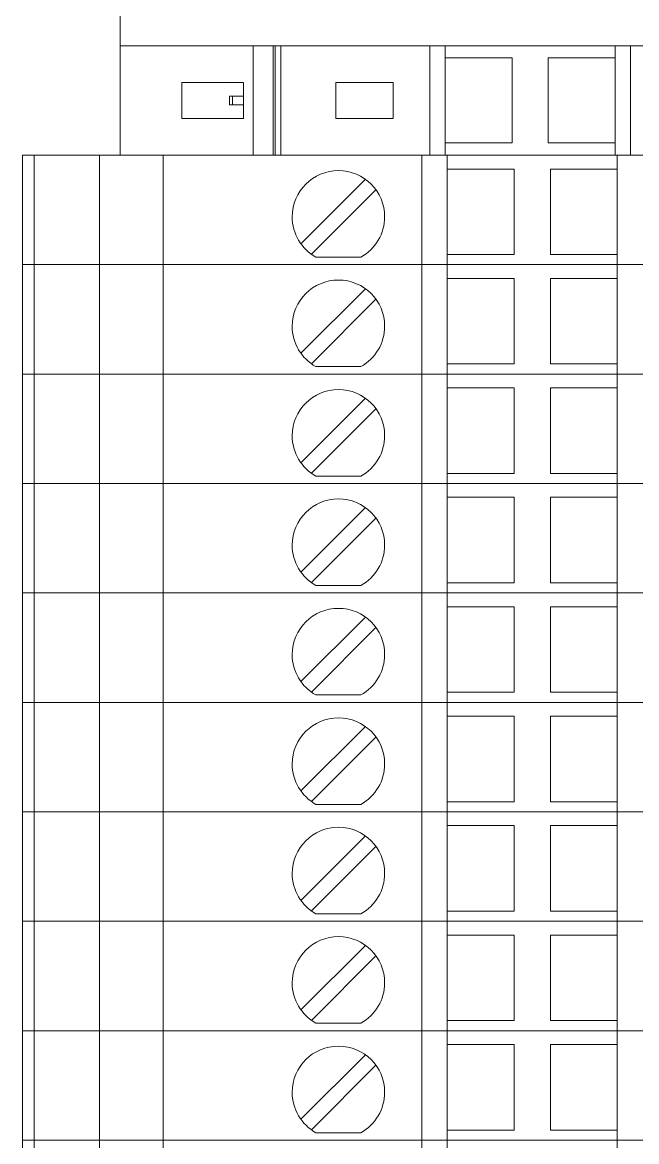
# Model space of a CAD drawing. Header units: millimetres. Extents: x 1880 to 4113, y 771 to 2990.
# Drawn here: x 3131.2 to 3160.1, y 1522.7 to 1575.4 of the extents above; entities that cross this region are included whole.
import ezdxf

# ---------------------------------------------------------------- set-up
doc = ezdxf.new("R2010")
doc.units = ezdxf.units.MM
doc.layers.add('000-PI-Oprema', color=30, linetype='Continuous', lineweight=5)

msp = doc.modelspace()

# ---------------------------------------------------------------- linework, layer by layer
at = {"color": 0, "linetype": 'ByBlock', "lineweight": 0, "ltscale": 0.25}
msp.add_lwpolyline([(3135.772, 1576.463), (3135.772, 1569.113), (3184.372, 1569.113), (3184.372, 1576.463), (3135.772, 1576.463)], dxfattribs=at)
at = {"layer": '000-PI-Oprema', "color": 0, "linetype": 'ByBlock', "lineweight": 0}
for p, q in [((3135.772, 1576.463), (3135.772, 1569.113)), ((3142.037, 1574.263), (3135.772, 1574.263)), ((3142.037, 1569.113), (3142.037, 1574.263)), ((3142.974, 1574.263), (3142.037, 1574.263)), ((3142.974, 1569.113), (3142.974, 1574.263)), ((3143.074, 1574.263), (3142.974, 1574.263)), ((3143.074, 1574.263), (3143.074, 1569.113)), ((3143.332, 1574.263), (3143.074, 1574.263)), ((3143.332, 1574.263), (3143.332, 1569.113)), ((3150.353, 1574.263), (3143.332, 1574.263)), ((3150.353, 1574.263), (3151.072, 1574.263)), ((3150.353, 1569.113), (3150.353, 1574.263)), ((3151.072, 1573.688), (3151.072, 1574.263)), ((3151.072, 1574.263), (3159.072, 1574.263)), ((3159.072, 1574.263), (3159.072, 1573.688)), ((3159.072, 1574.263), (3159.79, 1574.263)), ((3159.79, 1574.263), (3161.462, 1574.263)), ((3159.79, 1569.113), (3159.79, 1574.263)), ((3151.072, 1569.688), (3151.072, 1573.688)), ((3151.072, 1573.688), (3154.222, 1573.688)), ((3154.222, 1573.688), (3154.222, 1569.688)), ((3155.922, 1573.688), (3159.072, 1573.688)), ((3155.922, 1569.688), (3155.922, 1573.688)), ((3159.072, 1573.688), (3159.072, 1569.688)), ((3138.672, 1570.838), (3138.672, 1572.538)), ((3138.672, 1572.538), (3141.572, 1572.538)), ((3141.572, 1572.538), (3141.572, 1571.888)), ((3145.922, 1572.538), (3148.622, 1572.538)), ((3145.922, 1570.838), (3145.922, 1572.538)), ((3148.622, 1572.538), (3148.622, 1570.838)), ((3141.057, 1571.888), (3140.927, 1571.888)), ((3140.927, 1571.488), (3140.927, 1571.888)), ((3141.057, 1571.888), (3141.057, 1571.488)), ((3141.057, 1571.888), (3141.572, 1571.888)), ((3141.572, 1571.888), (3141.572, 1571.488)), ((3141.057, 1571.488), (3140.927, 1571.488)), ((3141.057, 1571.488), (3141.572, 1571.488)), ((3141.572, 1571.488), (3141.572, 1570.838)), ((3141.572, 1570.838), (3138.672, 1570.838)), ((3148.622, 1570.838), (3145.922, 1570.838)), ((3154.222, 1569.688), (3151.072, 1569.688)), ((3151.072, 1569.113), (3151.072, 1569.688)), ((3159.072, 1569.688), (3155.922, 1569.688)), ((3159.072, 1569.688), (3159.072, 1569.113)), ((3131.172, 1569.113), (3131.855, 1569.113)), ((3131.172, 1569.113), (3149.972, 1569.113)), ((3131.172, 1569.113), (3131.172, 1563.963)), ((3131.719, 1563.963), (3131.719, 1569.113)), ((3134.796, 1569.113), (3134.796, 1563.963)), ((3137.796, 1569.113), (3137.796, 1563.963)), ((3142.974, 1569.113), (3142.037, 1569.113)), ((3143.074, 1569.113), (3142.974, 1569.113)), ((3143.332, 1569.113), (3143.074, 1569.113)), ((3149.972, 1569.113), (3151.172, 1569.113)), ((3149.972, 1569.113), (3149.972, 1563.963)), ((3150.353, 1569.113), (3151.072, 1569.113)), ((3151.172, 1569.113), (3151.172, 1569.113)), ((3159.172, 1569.113), (3151.172, 1569.113)), ((3151.172, 1569.113), (3151.172, 1563.963)), ((3159.172, 1569.113), (3159.172, 1569.113)), ((3159.172, 1569.113), (3160.372, 1569.113)), ((3159.172, 1563.963), (3159.172, 1569.113)), ((3151.172, 1568.463), (3151.172, 1568.463)), ((3151.172, 1568.463), (3154.322, 1568.463)), ((3154.322, 1568.463), (3154.322, 1568.463)), ((3154.322, 1568.463), (3154.322, 1564.438)), ((3156.022, 1568.463), (3159.172, 1568.463)), ((3156.022, 1568.463), (3156.022, 1568.463)), ((3156.022, 1564.438), (3156.022, 1568.463)), ((3159.172, 1568.463), (3159.172, 1568.463)), ((3147.317, 1567.979), (3144.282, 1564.943)), ((3144.776, 1564.448), (3147.812, 1567.484)), ((3149.972, 1567.513), (3149.972, 1567.513)), ((3149.972, 1564.913), (3149.972, 1567.513)), ((3149.972, 1564.913), (3149.972, 1564.913)), ((3144.988, 1564.313), (3144.988, 1564.313)), ((3147.106, 1564.313), (3144.988, 1564.313)), ((3147.106, 1564.313), (3147.106, 1564.313)), ((3151.172, 1564.438), (3151.172, 1564.438)), ((3154.322, 1564.438), (3151.172, 1564.438)), ((3154.322, 1564.438), (3154.322, 1564.438)), ((3156.022, 1564.438), (3156.022, 1564.438)), ((3159.172, 1564.438), (3156.022, 1564.438)), ((3159.172, 1564.438), (3159.172, 1564.438)), ((3131.172, 1563.963), (3149.972, 1563.963)), ((3131.172, 1563.963), (3131.855, 1563.963)), ((3131.172, 1563.963), (3149.972, 1563.963)), ((3131.172, 1563.963), (3131.172, 1558.813)), ((3131.719, 1558.813), (3131.719, 1563.963)), ((3134.796, 1563.963), (3134.796, 1558.813)), ((3137.796, 1563.963), (3137.796, 1558.813)), ((3149.972, 1563.963), (3151.172, 1563.963)), ((3149.972, 1563.963), (3151.172, 1563.963)), ((3149.972, 1563.963), (3149.972, 1558.813)), ((3159.172, 1563.963), (3151.172, 1563.963)), ((3151.172, 1563.963), (3151.172, 1563.963)), ((3151.172, 1563.963), (3151.172, 1563.963)), ((3159.172, 1563.963), (3151.172, 1563.963)), ((3151.172, 1563.963), (3151.172, 1558.813)), ((3159.172, 1563.963), (3160.372, 1563.963)), ((3159.172, 1563.963), (3159.172, 1563.963)), ((3159.172, 1563.963), (3159.172, 1563.963)), ((3159.172, 1563.963), (3160.372, 1563.963)), ((3159.172, 1558.813), (3159.172, 1563.963)), ((3151.172, 1563.313), (3151.172, 1563.313)), ((3151.172, 1563.313), (3154.322, 1563.313)), ((3154.322, 1563.313), (3154.322, 1563.313)), ((3154.322, 1563.313), (3154.322, 1559.288)), ((3156.022, 1563.313), (3159.172, 1563.313)), ((3156.022, 1563.313), (3156.022, 1563.313)), ((3156.022, 1559.288), (3156.022, 1563.313)), ((3159.172, 1563.313), (3159.172, 1563.313)), ((3147.317, 1562.829), (3144.282, 1559.793)), ((3144.776, 1559.298), (3147.812, 1562.334)), ((3149.972, 1562.363), (3149.972, 1562.363)), ((3149.972, 1559.763), (3149.972, 1562.363)), ((3149.972, 1559.763), (3149.972, 1559.763)), ((3144.988, 1559.163), (3144.988, 1559.163)), ((3147.106, 1559.163), (3144.988, 1559.163)), ((3147.106, 1559.163), (3147.106, 1559.163)), ((3151.172, 1559.288), (3151.172, 1559.288)), ((3154.322, 1559.288), (3151.172, 1559.288)), ((3154.322, 1559.288), (3154.322, 1559.288)), ((3156.022, 1559.288), (3156.022, 1559.288)), ((3159.172, 1559.288), (3156.022, 1559.288)), ((3159.172, 1559.288), (3159.172, 1559.288)), ((3131.172, 1558.813), (3149.972, 1558.813)), ((3131.172, 1558.813), (3131.855, 1558.813)), ((3131.172, 1558.813), (3149.972, 1558.813)), ((3131.172, 1558.813), (3131.172, 1553.663)), ((3131.719, 1553.663), (3131.719, 1558.813)), ((3134.796, 1558.813), (3134.796, 1553.663)), ((3137.796, 1558.813), (3137.796, 1553.663)), ((3149.972, 1558.813), (3151.172, 1558.813)), ((3149.972, 1558.813), (3151.172, 1558.813)), ((3149.972, 1558.813), (3149.972, 1553.663)), ((3159.172, 1558.813), (3151.172, 1558.813)), ((3151.172, 1558.813), (3151.172, 1558.813)), ((3151.172, 1558.813), (3151.172, 1558.813)), ((3159.172, 1558.813), (3151.172, 1558.813)), ((3151.172, 1558.813), (3151.172, 1553.663)), ((3159.172, 1558.813), (3160.372, 1558.813)), ((3159.172, 1558.813), (3159.172, 1558.813)), ((3159.172, 1558.813), (3159.172, 1558.813)), ((3159.172, 1558.813), (3160.372, 1558.813)), ((3159.172, 1553.663), (3159.172, 1558.813)), ((3151.172, 1558.163), (3151.172, 1558.163)), ((3151.172, 1558.163), (3154.322, 1558.163)), ((3154.322, 1558.163), (3154.322, 1558.163)), ((3154.322, 1558.163), (3154.322, 1554.138)), ((3156.022, 1558.163), (3159.172, 1558.163)), ((3156.022, 1558.163), (3156.022, 1558.163)), ((3156.022, 1554.138), (3156.022, 1558.163)), ((3159.172, 1558.163), (3159.172, 1558.163)), ((3147.317, 1557.679), (3144.282, 1554.643)), ((3144.776, 1554.148), (3147.812, 1557.184)), ((3149.972, 1557.213), (3149.972, 1557.213)), ((3149.972, 1554.613), (3149.972, 1557.213)), ((3149.972, 1554.613), (3149.972, 1554.613)), ((3144.988, 1554.013), (3144.988, 1554.013)), ((3147.106, 1554.013), (3144.988, 1554.013)), ((3147.106, 1554.013), (3147.106, 1554.013)), ((3151.172, 1554.138), (3151.172, 1554.138)), ((3154.322, 1554.138), (3151.172, 1554.138)), ((3154.322, 1554.138), (3154.322, 1554.138)), ((3156.022, 1554.138), (3156.022, 1554.138)), ((3159.172, 1554.138), (3156.022, 1554.138)), ((3159.172, 1554.138), (3159.172, 1554.138)), ((3131.172, 1553.663), (3149.972, 1553.663)), ((3131.172, 1553.663), (3131.855, 1553.663)), ((3131.172, 1553.663), (3149.972, 1553.663)), ((3131.172, 1553.663), (3131.172, 1548.513)), ((3131.719, 1548.513), (3131.719, 1553.663)), ((3134.796, 1553.663), (3134.796, 1548.513)), ((3137.796, 1553.663), (3137.796, 1548.513)), ((3149.972, 1553.663), (3151.172, 1553.663)), ((3149.972, 1553.663), (3151.172, 1553.663)), ((3149.972, 1553.663), (3149.972, 1548.513)), ((3159.172, 1553.663), (3151.172, 1553.663)), ((3151.172, 1553.663), (3151.172, 1553.663)), ((3151.172, 1553.663), (3151.172, 1553.663)), ((3159.172, 1553.663), (3151.172, 1553.663)), ((3151.172, 1553.663), (3151.172, 1548.513)), ((3159.172, 1553.663), (3160.372, 1553.663)), ((3159.172, 1553.663), (3159.172, 1553.663)), ((3159.172, 1553.663), (3159.172, 1553.663)), ((3159.172, 1553.663), (3160.372, 1553.663)), ((3159.172, 1548.513), (3159.172, 1553.663)), ((3151.172, 1553.013), (3151.172, 1553.013)), ((3151.172, 1553.013), (3154.322, 1553.013)), ((3154.322, 1553.013), (3154.322, 1553.013)), ((3154.322, 1553.013), (3154.322, 1548.988)), ((3156.022, 1553.013), (3159.172, 1553.013)), ((3156.022, 1553.013), (3156.022, 1553.013)), ((3156.022, 1548.988), (3156.022, 1553.013)), ((3159.172, 1553.013), (3159.172, 1553.013)), ((3147.317, 1552.529), (3144.282, 1549.493)), ((3144.776, 1548.998), (3147.812, 1552.034)), ((3149.972, 1552.063), (3149.972, 1552.063)), ((3149.972, 1549.463), (3149.972, 1552.063)), ((3149.972, 1549.463), (3149.972, 1549.463)), ((3131.172, 1548.513), (3149.972, 1548.513)), ((3131.172, 1548.513), (3131.855, 1548.513)), ((3131.172, 1548.513), (3149.972, 1548.513)), ((3131.172, 1548.513), (3131.172, 1543.363)), ((3131.719, 1543.363), (3131.719, 1548.513)), ((3134.796, 1548.513), (3134.796, 1543.363)), ((3137.796, 1548.513), (3137.796, 1543.363)), ((3144.988, 1548.863), (3144.988, 1548.863)), ((3147.106, 1548.863), (3144.988, 1548.863)), ((3147.106, 1548.863), (3147.106, 1548.863)), ((3149.972, 1548.513), (3151.172, 1548.513)), ((3149.972, 1548.513), (3151.172, 1548.513)), ((3149.972, 1548.513), (3149.972, 1543.363)), ((3151.172, 1548.988), (3151.172, 1548.988)), ((3154.322, 1548.988), (3151.172, 1548.988)), ((3159.172, 1548.513), (3151.172, 1548.513)), ((3151.172, 1548.513), (3151.172, 1548.513)), ((3151.172, 1548.513), (3151.172, 1548.513)), ((3159.172, 1548.513), (3151.172, 1548.513)), ((3151.172, 1548.513), (3151.172, 1543.363)), ((3154.322, 1548.988), (3154.322, 1548.988)), ((3156.022, 1548.988), (3156.022, 1548.988)), ((3159.172, 1548.988), (3156.022, 1548.988)), ((3159.172, 1548.988), (3159.172, 1548.988)), ((3159.172, 1548.513), (3160.372, 1548.513)), ((3159.172, 1548.513), (3159.172, 1548.513)), ((3159.172, 1548.513), (3159.172, 1548.513)), ((3159.172, 1548.513), (3160.372, 1548.513)), ((3159.172, 1543.363), (3159.172, 1548.513)), ((3151.172, 1547.863), (3151.172, 1547.863)), ((3151.172, 1547.863), (3154.322, 1547.863)), ((3154.322, 1547.863), (3154.322, 1547.863)), ((3154.322, 1547.863), (3154.322, 1543.838)), ((3156.022, 1547.863), (3159.172, 1547.863)), ((3156.022, 1547.863), (3156.022, 1547.863)), ((3156.022, 1543.838), (3156.022, 1547.863)), ((3159.172, 1547.863), (3159.172, 1547.863)), ((3147.317, 1547.379), (3144.282, 1544.343)), ((3144.776, 1543.848), (3147.812, 1546.884)), ((3149.972, 1546.913), (3149.972, 1546.913)), ((3149.972, 1544.313), (3149.972, 1546.913)), ((3149.972, 1544.313), (3149.972, 1544.313)), ((3151.172, 1543.838), (3151.172, 1543.838)), ((3154.322, 1543.838), (3151.172, 1543.838)), ((3154.322, 1543.838), (3154.322, 1543.838)), ((3156.022, 1543.838), (3156.022, 1543.838)), ((3159.172, 1543.838), (3156.022, 1543.838)), ((3159.172, 1543.838), (3159.172, 1543.838)), ((3131.172, 1543.363), (3149.972, 1543.363)), ((3131.172, 1543.363), (3131.855, 1543.363)), ((3131.172, 1543.363), (3149.972, 1543.363)), ((3131.172, 1543.363), (3131.172, 1538.213)), ((3131.719, 1538.213), (3131.719, 1543.363)), ((3134.796, 1543.363), (3134.796, 1538.213)), ((3137.796, 1543.363), (3137.796, 1538.213)), ((3144.988, 1543.713), (3144.988, 1543.713)), ((3147.106, 1543.713), (3144.988, 1543.713)), ((3147.106, 1543.713), (3147.106, 1543.713)), ((3149.972, 1543.363), (3151.172, 1543.363)), ((3149.972, 1543.363), (3151.172, 1543.363)), ((3149.972, 1543.363), (3149.972, 1538.213)), ((3159.172, 1543.363), (3151.172, 1543.363)), ((3151.172, 1543.363), (3151.172, 1543.363)), ((3151.172, 1543.363), (3151.172, 1543.363)), ((3159.172, 1543.363), (3151.172, 1543.363)), ((3151.172, 1543.363), (3151.172, 1538.213)), ((3159.172, 1543.363), (3160.372, 1543.363)), ((3159.172, 1543.363), (3159.172, 1543.363)), ((3159.172, 1543.363), (3159.172, 1543.363)), ((3159.172, 1543.363), (3160.372, 1543.363)), ((3159.172, 1538.213), (3159.172, 1543.363)), ((3151.172, 1542.713), (3151.172, 1542.713)), ((3151.172, 1542.713), (3154.322, 1542.713)), ((3154.322, 1542.713), (3154.322, 1542.713)), ((3154.322, 1542.713), (3154.322, 1538.688)), ((3156.022, 1542.713), (3159.172, 1542.713)), ((3156.022, 1542.713), (3156.022, 1542.713)), ((3156.022, 1538.688), (3156.022, 1542.713)), ((3159.172, 1542.713), (3159.172, 1542.713)), ((3147.317, 1542.229), (3144.282, 1539.193)), ((3144.776, 1538.698), (3147.812, 1541.734)), ((3149.972, 1541.763), (3149.972, 1541.763)), ((3149.972, 1539.163), (3149.972, 1541.763)), ((3149.972, 1539.163), (3149.972, 1539.163)), ((3144.988, 1538.563), (3144.988, 1538.563)), ((3147.106, 1538.563), (3144.988, 1538.563)), ((3147.106, 1538.563), (3147.106, 1538.563)), ((3151.172, 1538.688), (3151.172, 1538.688)), ((3154.322, 1538.688), (3151.172, 1538.688)), ((3154.322, 1538.688), (3154.322, 1538.688)), ((3156.022, 1538.688), (3156.022, 1538.688)), ((3159.172, 1538.688), (3156.022, 1538.688)), ((3159.172, 1538.688), (3159.172, 1538.688)), ((3131.172, 1538.213), (3149.972, 1538.213)), ((3131.172, 1538.213), (3131.855, 1538.213)), ((3131.172, 1538.213), (3149.972, 1538.213)), ((3131.172, 1538.213), (3131.172, 1533.063)), ((3131.719, 1533.063), (3131.719, 1538.213)), ((3134.796, 1538.213), (3134.796, 1533.063)), ((3137.796, 1538.213), (3137.796, 1533.063)), ((3149.972, 1538.213), (3151.172, 1538.213)), ((3149.972, 1538.213), (3151.172, 1538.213)), ((3149.972, 1538.213), (3149.972, 1533.063)), ((3159.172, 1538.213), (3151.172, 1538.213)), ((3151.172, 1538.213), (3151.172, 1538.213)), ((3151.172, 1538.213), (3151.172, 1538.213)), ((3159.172, 1538.213), (3151.172, 1538.213)), ((3151.172, 1538.213), (3151.172, 1533.063)), ((3159.172, 1538.213), (3160.372, 1538.213)), ((3159.172, 1538.213), (3159.172, 1538.213)), ((3159.172, 1538.213), (3159.172, 1538.213)), ((3159.172, 1538.213), (3160.372, 1538.213)), ((3159.172, 1533.063), (3159.172, 1538.213)), ((3151.172, 1537.563), (3151.172, 1537.563)), ((3151.172, 1537.563), (3154.322, 1537.563)), ((3154.322, 1537.563), (3154.322, 1537.563)), ((3154.322, 1537.563), (3154.322, 1533.538)), ((3156.022, 1537.563), (3159.172, 1537.563)), ((3156.022, 1537.563), (3156.022, 1537.563)), ((3156.022, 1533.538), (3156.022, 1537.563)), ((3159.172, 1537.563), (3159.172, 1537.563)), ((3147.317, 1537.079), (3144.282, 1534.043)), ((3144.776, 1533.548), (3147.812, 1536.584)), ((3149.972, 1536.613), (3149.972, 1536.613)), ((3149.972, 1534.013), (3149.972, 1536.613)), ((3149.972, 1534.013), (3149.972, 1534.013)), ((3144.988, 1533.413), (3144.988, 1533.413)), ((3147.106, 1533.413), (3144.988, 1533.413)), ((3147.106, 1533.413), (3147.106, 1533.413)), ((3151.172, 1533.538), (3151.172, 1533.538)), ((3154.322, 1533.538), (3151.172, 1533.538)), ((3154.322, 1533.538), (3154.322, 1533.538)), ((3156.022, 1533.538), (3156.022, 1533.538)), ((3159.172, 1533.538), (3156.022, 1533.538)), ((3159.172, 1533.538), (3159.172, 1533.538)), ((3131.172, 1533.063), (3149.972, 1533.063)), ((3131.172, 1533.063), (3131.855, 1533.063)), ((3131.172, 1533.063), (3149.972, 1533.063)), ((3131.172, 1533.063), (3131.172, 1527.913)), ((3131.719, 1527.913), (3131.719, 1533.063)), ((3134.796, 1533.063), (3134.796, 1527.913)), ((3137.796, 1533.063), (3137.796, 1527.913)), ((3149.972, 1533.063), (3151.172, 1533.063)), ((3149.972, 1533.063), (3151.172, 1533.063)), ((3149.972, 1533.063), (3149.972, 1527.913)), ((3159.172, 1533.063), (3151.172, 1533.063)), ((3151.172, 1533.063), (3151.172, 1533.063)), ((3151.172, 1533.063), (3151.172, 1533.063)), ((3159.172, 1533.063), (3151.172, 1533.063)), ((3151.172, 1533.063), (3151.172, 1527.913)), ((3159.172, 1533.063), (3160.372, 1533.063)), ((3159.172, 1533.063), (3159.172, 1533.063)), ((3159.172, 1533.063), (3159.172, 1533.063)), ((3159.172, 1533.063), (3160.372, 1533.063)), ((3159.172, 1527.913), (3159.172, 1533.063)), ((3151.172, 1532.413), (3151.172, 1532.413)), ((3151.172, 1532.413), (3154.322, 1532.413)), ((3154.322, 1532.413), (3154.322, 1532.413)), ((3154.322, 1532.413), (3154.322, 1528.388)), ((3156.022, 1532.413), (3159.172, 1532.413)), ((3156.022, 1532.413), (3156.022, 1532.413)), ((3156.022, 1528.388), (3156.022, 1532.413)), ((3159.172, 1532.413), (3159.172, 1532.413)), ((3147.317, 1531.929), (3144.282, 1528.893)), ((3144.776, 1528.398), (3147.812, 1531.434)), ((3149.972, 1531.463), (3149.972, 1531.463)), ((3149.972, 1528.863), (3149.972, 1531.463)), ((3149.972, 1528.863), (3149.972, 1528.863)), ((3144.988, 1528.263), (3144.988, 1528.263)), ((3147.106, 1528.263), (3144.988, 1528.263)), ((3147.106, 1528.263), (3147.106, 1528.263)), ((3151.172, 1528.388), (3151.172, 1528.388)), ((3154.322, 1528.388), (3151.172, 1528.388)), ((3154.322, 1528.388), (3154.322, 1528.388)), ((3156.022, 1528.388), (3156.022, 1528.388)), ((3159.172, 1528.388), (3156.022, 1528.388)), ((3159.172, 1528.388), (3159.172, 1528.388)), ((3131.172, 1527.913), (3149.972, 1527.913)), ((3131.172, 1527.913), (3131.855, 1527.913)), ((3131.172, 1527.913), (3149.972, 1527.913)), ((3131.172, 1527.913), (3131.172, 1522.763)), ((3131.719, 1522.763), (3131.719, 1527.913)), ((3134.796, 1527.913), (3134.796, 1522.763)), ((3137.796, 1527.913), (3137.796, 1522.763)), ((3149.972, 1527.913), (3151.172, 1527.913)), ((3149.972, 1527.913), (3151.172, 1527.913)), ((3149.972, 1527.913), (3149.972, 1522.763)), ((3159.172, 1527.913), (3151.172, 1527.913)), ((3151.172, 1527.913), (3151.172, 1527.913)), ((3151.172, 1527.913), (3151.172, 1527.913)), ((3159.172, 1527.913), (3151.172, 1527.913)), ((3151.172, 1527.913), (3151.172, 1522.763)), ((3159.172, 1527.913), (3160.372, 1527.913)), ((3159.172, 1527.913), (3159.172, 1527.913)), ((3159.172, 1527.913), (3159.172, 1527.913)), ((3159.172, 1527.913), (3160.372, 1527.913)), ((3159.172, 1522.763), (3159.172, 1527.913)), ((3151.172, 1527.263), (3151.172, 1527.263)), ((3151.172, 1527.263), (3154.322, 1527.263)), ((3154.322, 1527.263), (3154.322, 1527.263)), ((3154.322, 1527.263), (3154.322, 1523.238)), ((3156.022, 1527.263), (3159.172, 1527.263)), ((3156.022, 1527.263), (3156.022, 1527.263)), ((3156.022, 1523.238), (3156.022, 1527.263)), ((3159.172, 1527.263), (3159.172, 1527.263)), ((3147.317, 1526.779), (3144.282, 1523.743)), ((3144.776, 1523.248), (3147.812, 1526.284)), ((3149.972, 1526.313), (3149.972, 1526.313)), ((3149.972, 1523.713), (3149.972, 1526.313)), ((3149.972, 1523.713), (3149.972, 1523.713)), ((3151.172, 1523.238), (3151.172, 1523.238)), ((3154.322, 1523.238), (3151.172, 1523.238)), ((3154.322, 1523.238), (3154.322, 1523.238)), ((3156.022, 1523.238), (3156.022, 1523.238)), ((3159.172, 1523.238), (3156.022, 1523.238)), ((3159.172, 1523.238), (3159.172, 1523.238)), ((3131.172, 1522.763), (3149.972, 1522.763)), ((3131.172, 1522.763), (3131.855, 1522.763)), ((3131.172, 1522.763), (3149.972, 1522.763)), ((3131.172, 1522.763), (3131.172, 1517.613)), ((3131.719, 1517.613), (3131.719, 1522.763)), ((3134.796, 1522.763), (3134.796, 1517.613)), ((3137.796, 1522.763), (3137.796, 1517.613)), ((3144.988, 1523.113), (3144.988, 1523.113)), ((3147.106, 1523.113), (3144.988, 1523.113)), ((3147.106, 1523.113), (3147.106, 1523.113)), ((3149.972, 1522.763), (3151.172, 1522.763)), ((3149.972, 1522.763), (3151.172, 1522.763)), ((3149.972, 1522.763), (3149.972, 1517.613)), ((3159.172, 1522.763), (3151.172, 1522.763)), ((3151.172, 1522.763), (3151.172, 1522.763)), ((3151.172, 1522.763), (3151.172, 1522.763)), ((3159.172, 1522.763), (3151.172, 1522.763)), ((3151.172, 1522.763), (3151.172, 1517.613)), ((3159.172, 1522.763), (3160.372, 1522.763)), ((3159.172, 1522.763), (3159.172, 1522.763)), ((3159.172, 1522.763), (3159.172, 1522.763)), ((3159.172, 1522.763), (3160.372, 1522.763)), ((3159.172, 1517.613), (3159.172, 1522.763))]:
    msp.add_line(p, q, dxfattribs=at)
at = {"layer": '000-PI-Oprema', "color": 0, "linetype": 'ByBlock', "lineweight": 0, "ltscale": 0.25}
msp.add_line((3184.372, 1569.113), (3135.772, 1569.113), dxfattribs=at)
at = {"layer": '000-PI-Oprema', "color": 0, "linetype": 'ByBlock', "lineweight": 0}
for centre, start, end in [((3146.047, 1566.213), 360, 180), ((3146.047, 1566.213), 180, 240.8754), ((3146.047, 1566.213), 299.1246, 360), ((3146.047, 1561.063), 360, 180), ((3146.047, 1561.063), 180, 240.8754), ((3146.047, 1561.063), 299.1246, 360), ((3146.047, 1555.913), 360, 180), ((3146.047, 1555.913), 180, 240.8754), ((3146.047, 1555.913), 299.1246, 360), ((3146.047, 1550.763), 360, 180), ((3146.047, 1550.763), 180, 240.8754), ((3146.047, 1550.763), 299.1246, 360), ((3146.047, 1545.613), 360, 180), ((3146.047, 1545.613), 180, 240.8754), ((3146.047, 1545.613), 299.1246, 360), ((3146.047, 1540.463), 360, 180), ((3146.047, 1540.463), 180, 240.8754), ((3146.047, 1540.463), 299.1246, 360), ((3146.047, 1535.313), 360, 180), ((3146.047, 1535.313), 180, 240.8754), ((3146.047, 1535.313), 299.1246, 360), ((3146.047, 1530.163), 360, 180), ((3146.047, 1530.163), 180, 240.8754), ((3146.047, 1530.163), 299.1246, 360), ((3146.047, 1525.013), 360, 180), ((3146.047, 1525.013), 180, 240.8754), ((3146.047, 1525.013), 299.1246, 360)]:
    msp.add_arc(centre, 2.175, start, end, dxfattribs=at)

doc.saveas('drawing.dxf')
